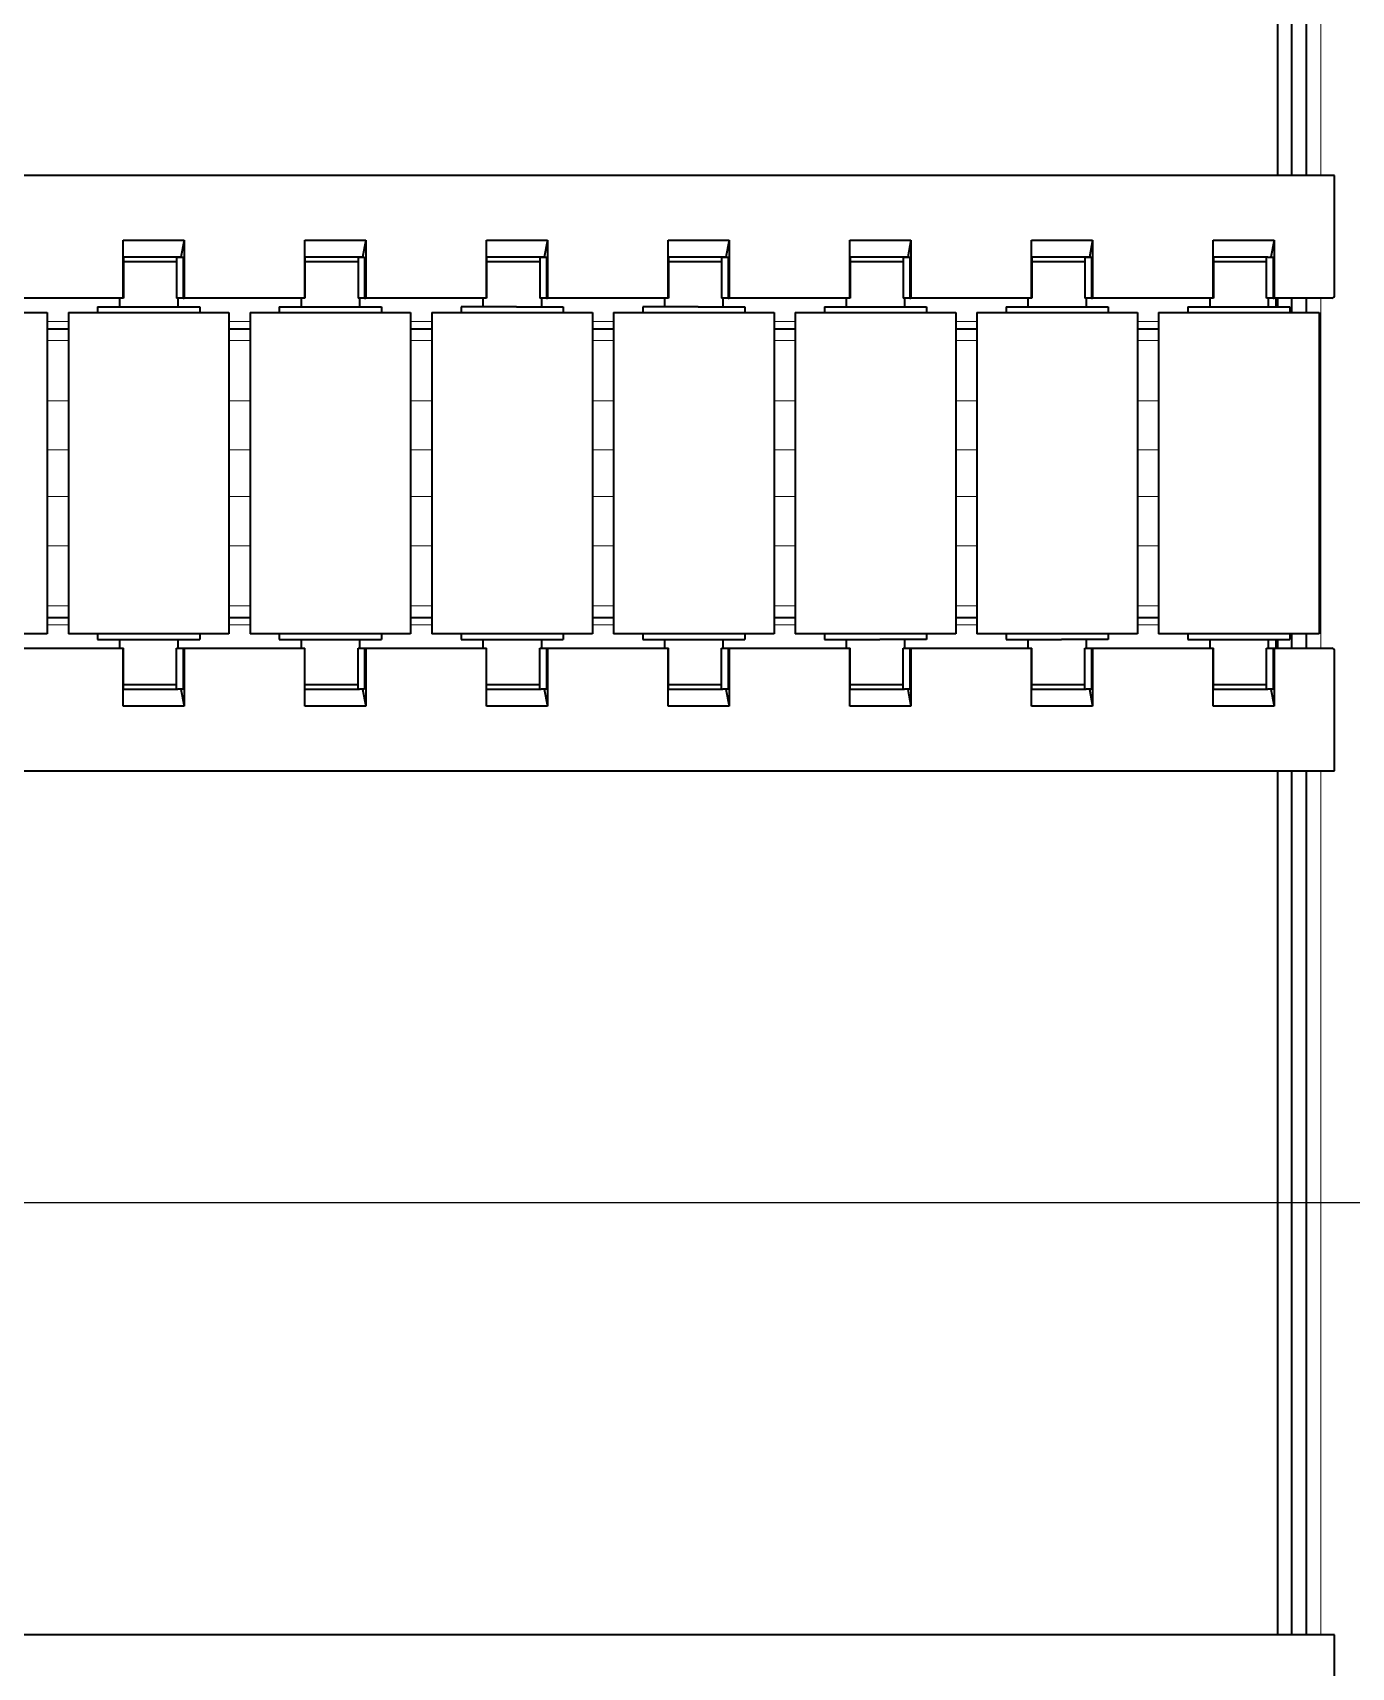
# Model space of a CAD drawing. Header units: inches. Extents: x 185496 to 352137, y 107182 to 179410.
# Drawn here: x 238316.1 to 238406.5, y 167433 to 167545 of the extents above; entities that cross this region are included whole.
import ezdxf

# ---------------------------------------------------------------- set-up
doc = ezdxf.new("R2010")
doc.units = ezdxf.units.IN
doc.header["$MEASUREMENT"] = 0

# ---------------------------------------------------------------- blocks, each defined once
blk = doc.blocks.new('liaojia')
at = {"color": 7, "lineweight": 35, "ltscale": 0.0205}
for p, q in [((799574.07, -279446.23), (799565.87, -279446.23)), ((799606.67, -279446.23), (799598.47, -279446.23)), ((799674.07, -279446.23), (799665.87, -279446.23))]:
    blk.add_line(p, q, dxfattribs=at)
at = {"color": 7, "lineweight": 35, "ltscale": 0.249049}
for p, q in [((799565.87, -279446.23), (799565.87, -279545.85)), ((799606.67, -279545.85), (799606.67, -279446.23)), ((799665.87, -279446.23), (799665.87, -279545.85))]:
    blk.add_line(p, q, dxfattribs=at)
at = {"color": 7, "lineweight": 35, "ltscale": 0.009838}
for p, q in [((799574.27, -279446.42), (799574.27, -279450.36)), ((799598.27, -279450.36), (799598.27, -279446.42))]:
    blk.add_line(p, q, dxfattribs=at)
at = {"color": 7, "lineweight": 13}
for p, q in [((799565.87, -279447.17), (799209.27, -279447.17)), ((799565.87, -279450.13), (799209.27, -279450.13))]:
    blk.add_line(p, q, dxfattribs=at)
at = {"color": 7, "lineweight": 13, "ltscale": 0.06}
blk.add_line((799598.27, -279447.17), (799574.27, -279447.17), dxfattribs=at)
at = {"color": 7, "lineweight": 35, "ltscale": 0.012551}
for p, q in [((799575.27, -279452.3), (799575.27, -279447.28)), ((799597.27, -279447.28), (799597.27, -279452.3)), ((799575.27, -279464.76), (799575.27, -279459.74)), ((799597.27, -279459.74), (799597.27, -279464.76)), ((799575.27, -279477.21), (799575.27, -279472.19)), ((799597.27, -279472.19), (799597.27, -279477.21)), ((799575.27, -279502.11), (799575.27, -279497.09)), ((799597.27, -279497.09), (799597.27, -279502.11)), ((799575.27, -279514.57), (799575.27, -279509.55)), ((799597.27, -279509.55), (799597.27, -279514.57)), ((799575.27, -279527.02), (799575.27, -279522)), ((799597.27, -279522), (799597.27, -279527.02))]:
    blk.add_line(p, q, dxfattribs=at)
at = {"color": 7, "lineweight": 35, "ltscale": 0.055}
for p, q in [((799575.27, -279447.28), (799597.27, -279447.28)), ((799575.27, -279458.28), (799597.27, -279458.28)), ((799575.27, -279459.74), (799597.27, -279459.74)), ((799575.27, -279470.74), (799597.27, -279470.74)), ((799575.27, -279472.19), (799597.27, -279472.19)), ((799575.27, -279483.19), (799597.27, -279483.19)), ((799575.27, -279484.64), (799597.27, -279484.64)), ((799575.27, -279495.64), (799597.27, -279495.64)), ((799575.27, -279497.09), (799597.27, -279497.09)), ((799575.27, -279508.09), (799597.27, -279508.09)), ((799575.27, -279509.55), (799597.27, -279509.55)), ((799575.27, -279520.55), (799597.27, -279520.55)), ((799575.27, -279522), (799597.27, -279522)), ((799575.27, -279533), (799597.27, -279533)), ((799575.27, -279534.45), (799597.27, -279534.45))]:
    blk.add_line(p, q, dxfattribs=at)
at = {"color": 7, "lineweight": 13, "ltscale": 0.148}
for p, q in [((799665.87, -279447.17), (799606.67, -279447.17)), ((799665.87, -279450.13), (799606.67, -279450.13))]:
    blk.add_line(p, q, dxfattribs=at)
at = {"color": 7, "lineweight": 35}
for p, q in [((799565.87, -279448.14), (799209.27, -279448.14)), ((799565.87, -279449.15), (799209.27, -279449.15)), ((799209.27, -279450.14), (799565.87, -279450.14))]:
    blk.add_line(p, q, dxfattribs=at)
at = {"color": 7, "lineweight": 35, "ltscale": 0.0025}
for p, q in [((799575.27, -279448.14), (799574.27, -279448.14)), ((799598.27, -279448.14), (799597.27, -279448.14)), ((799575.27, -279449.15), (799574.27, -279449.15)), ((799598.27, -279449.15), (799597.27, -279449.15))]:
    blk.add_line(p, q, dxfattribs=at)
at = {"color": 7, "lineweight": 35, "ltscale": 0.148}
for p, q in [((799665.87, -279448.14), (799606.67, -279448.14)), ((799665.87, -279449.15), (799606.67, -279449.15)), ((799606.67, -279450.14), (799665.87, -279450.14))]:
    blk.add_line(p, q, dxfattribs=at)
at = {"color": 7, "lineweight": 35, "ltscale": 0.007987}
for p, q in [((799574.87, -279452.48), (799574.87, -279449.28)), ((799597.67, -279452.48), (799597.67, -279449.28)), ((799574.87, -279464.93), (799574.87, -279461.74)), ((799597.67, -279461.74), (799597.67, -279464.93)), ((799574.87, -279502.29), (799574.87, -279499.09)), ((799597.67, -279502.29), (799597.67, -279499.09))]:
    blk.add_line(p, q, dxfattribs=at)
at = {"color": 7, "lineweight": 35, "ltscale": 0.000999832}
for p, q in [((799574.87, -279449.28), (799575.27, -279449.28)), ((799574.87, -279456.28), (799575.27, -279456.28)), ((799574.87, -279461.74), (799575.27, -279461.74)), ((799574.87, -279468.74), (799575.27, -279468.74)), ((799574.87, -279474.19), (799575.27, -279474.19)), ((799574.87, -279481.19), (799575.27, -279481.19)), ((799574.87, -279486.64), (799575.27, -279486.64)), ((799574.87, -279493.64), (799575.27, -279493.64)), ((799574.87, -279499.09), (799575.27, -279499.09)), ((799574.87, -279506.09), (799575.27, -279506.09)), ((799574.87, -279511.55), (799575.27, -279511.55)), ((799574.87, -279518.55), (799575.27, -279518.55)), ((799574.87, -279524), (799575.27, -279524)), ((799574.87, -279531), (799575.27, -279531))]:
    blk.add_line(p, q, dxfattribs=at)
at = {"color": 7, "lineweight": 35, "ltscale": 0.001}
for p, q in [((799597.27, -279449.28), (799597.67, -279449.28)), ((799597.27, -279456.28), (799597.67, -279456.28)), ((799597.27, -279461.74), (799597.67, -279461.74)), ((799597.27, -279468.74), (799597.67, -279468.74)), ((799597.27, -279474.19), (799597.67, -279474.19)), ((799597.27, -279481.19), (799597.67, -279481.19)), ((799597.27, -279486.64), (799597.67, -279486.64)), ((799597.27, -279493.64), (799597.67, -279493.64)), ((799597.27, -279499.09), (799597.67, -279499.09)), ((799597.27, -279506.09), (799597.67, -279506.09)), ((799597.27, -279511.55), (799597.67, -279511.55)), ((799597.27, -279518.55), (799597.67, -279518.55)), ((799597.27, -279524), (799597.67, -279524)), ((799597.27, -279531), (799597.67, -279531))]:
    blk.add_line(p, q, dxfattribs=at)
at = {"color": 7, "lineweight": 35, "ltscale": 0.01046}
for p, q in [((799570.31, -279454.54), (799570.31, -279450.36)), ((799602.24, -279450.36), (799602.24, -279454.54)), ((799570.31, -279467), (799570.31, -279462.81)), ((799602.24, -279462.81), (799602.24, -279467)), ((799570.31, -279479.45), (799570.31, -279475.26)), ((799602.24, -279475.26), (799602.24, -279479.45)), ((799570.31, -279491.9), (799570.31, -279487.72)), ((799602.24, -279487.72), (799602.24, -279491.9)), ((799570.31, -279504.35), (799570.31, -279500.17)), ((799602.24, -279500.17), (799602.24, -279504.35)), ((799570.31, -279516.81), (799570.31, -279512.62)), ((799602.24, -279512.62), (799602.24, -279516.81)), ((799570.31, -279529.26), (799570.31, -279525.07)), ((799602.24, -279525.07), (799602.24, -279529.26))]:
    blk.add_line(p, q, dxfattribs=at)
at = {"color": 7, "lineweight": 35, "ltscale": 0.009914}
for p, q in [((799570.31, -279450.36), (799574.27, -279450.36)), ((799598.27, -279450.36), (799602.24, -279450.36)), ((799574.27, -279454.54), (799570.31, -279454.54)), ((799602.24, -279454.54), (799598.27, -279454.54)), ((799570.31, -279462.81), (799574.27, -279462.81)), ((799598.27, -279462.81), (799602.24, -279462.81)), ((799574.27, -279467), (799570.31, -279467)), ((799602.24, -279467), (799598.27, -279467)), ((799570.31, -279475.26), (799574.27, -279475.26)), ((799598.27, -279475.26), (799602.24, -279475.26)), ((799574.27, -279479.45), (799570.31, -279479.45)), ((799602.24, -279479.45), (799598.27, -279479.45)), ((799570.31, -279487.72), (799574.27, -279487.72)), ((799598.27, -279487.72), (799602.24, -279487.72)), ((799574.27, -279491.9), (799570.31, -279491.9)), ((799602.24, -279491.9), (799598.27, -279491.9)), ((799570.31, -279500.17), (799574.27, -279500.17)), ((799598.27, -279500.17), (799602.24, -279500.17)), ((799574.27, -279504.35), (799570.31, -279504.35)), ((799602.24, -279504.35), (799598.27, -279504.35)), ((799570.31, -279512.62), (799574.27, -279512.62)), ((799598.27, -279512.62), (799602.24, -279512.62)), ((799574.27, -279516.81), (799570.31, -279516.81)), ((799602.24, -279516.81), (799598.27, -279516.81)), ((799570.31, -279525.07), (799574.27, -279525.07)), ((799598.27, -279525.07), (799602.24, -279525.07)), ((799574.27, -279529.26), (799570.31, -279529.26)), ((799602.24, -279529.26), (799598.27, -279529.26))]:
    blk.add_line(p, q, dxfattribs=at)
at = {"color": 7, "lineweight": 35, "ltscale": 0.002965}
for p, q in [((799570.31, -279450.36), (799571.47, -279450.58)), ((799601.07, -279450.58), (799602.24, -279450.36)), ((799570.31, -279462.81), (799571.47, -279463.03)), ((799601.07, -279463.03), (799602.24, -279462.81)), ((799570.31, -279475.26), (799571.47, -279475.48)), ((799601.07, -279475.48), (799602.24, -279475.26)), ((799570.31, -279487.72), (799571.47, -279487.94)), ((799601.07, -279487.94), (799602.24, -279487.72)), ((799570.31, -279500.17), (799571.47, -279500.39)), ((799601.07, -279500.39), (799602.24, -279500.17)), ((799570.31, -279512.62), (799571.47, -279512.84)), ((799601.07, -279512.84), (799602.24, -279512.62)), ((799570.31, -279525.07), (799571.47, -279525.29)), ((799601.07, -279525.29), (799602.24, -279525.07))]:
    blk.add_line(p, q, dxfattribs=at)
at = {"color": 7, "lineweight": 35, "ltscale": 0.007}
for p, q in [((799571.47, -279450.44), (799574.27, -279450.44)), ((799574.27, -279450.89), (799571.47, -279450.89)), ((799598.27, -279450.44), (799601.07, -279450.44)), ((799601.07, -279450.89), (799598.27, -279450.89)), ((799571.47, -279454.53), (799574.27, -279454.53)), ((799601.07, -279454.53), (799598.27, -279454.53)), ((799571.47, -279462.89), (799574.27, -279462.89)), ((799571.47, -279463.34), (799574.27, -279463.34)), ((799598.27, -279462.89), (799601.07, -279462.89)), ((799601.07, -279463.34), (799598.27, -279463.34)), ((799571.47, -279466.98), (799574.27, -279466.98)), ((799601.07, -279466.98), (799598.27, -279466.98)), ((799571.47, -279475.34), (799574.27, -279475.34)), ((799598.27, -279475.34), (799601.07, -279475.34)), ((799571.47, -279475.8), (799574.27, -279475.8)), ((799601.07, -279475.8), (799598.27, -279475.8)), ((799571.47, -279479.43), (799574.27, -279479.43)), ((799601.07, -279479.43), (799598.27, -279479.43)), ((799571.47, -279487.79), (799574.27, -279487.79)), ((799598.27, -279487.79), (799601.07, -279487.79)), ((799571.47, -279488.25), (799574.27, -279488.25)), ((799601.07, -279488.25), (799598.27, -279488.25)), ((799571.47, -279491.88), (799574.27, -279491.88)), ((799601.07, -279491.88), (799598.27, -279491.88)), ((799571.47, -279500.24), (799574.27, -279500.24)), ((799598.27, -279500.24), (799601.07, -279500.24)), ((799571.47, -279500.7), (799574.27, -279500.7)), ((799601.07, -279500.7), (799598.27, -279500.7)), ((799571.47, -279504.34), (799574.27, -279504.34)), ((799601.07, -279504.34), (799598.27, -279504.34)), ((799571.47, -279512.7), (799574.27, -279512.7)), ((799571.47, -279513.15), (799574.27, -279513.15)), ((799598.27, -279512.7), (799601.07, -279512.7)), ((799601.07, -279513.15), (799598.27, -279513.15)), ((799571.47, -279516.79), (799574.27, -279516.79)), ((799601.07, -279516.79), (799598.27, -279516.79)), ((799571.47, -279525.15), (799574.27, -279525.15)), ((799571.47, -279525.6), (799574.27, -279525.6)), ((799598.27, -279525.15), (799601.07, -279525.15)), ((799601.07, -279525.6), (799598.27, -279525.6)), ((799571.47, -279529.24), (799574.27, -279529.24)), ((799601.07, -279529.24), (799598.27, -279529.24))]:
    blk.add_line(p, q, dxfattribs=at)
at = {"color": 7, "lineweight": 35, "ltscale": 0.000893784}
for p, q in [((799571.47, -279450.79), (799571.47, -279450.44)), ((799601.07, -279450.44), (799601.07, -279450.79)), ((799571.47, -279475.7), (799571.47, -279475.34)), ((799601.07, -279475.34), (799601.07, -279475.7)), ((799571.47, -279488.15), (799571.47, -279487.79)), ((799601.07, -279487.79), (799601.07, -279488.15)), ((799571.47, -279525.51), (799571.47, -279525.15)), ((799601.07, -279525.15), (799601.07, -279525.51))]:
    blk.add_line(p, q, dxfattribs=at)
at = {"color": 7, "lineweight": 35, "ltscale": 0.000357056}
for p, q in [((799571.47, -279450.58), (799571.47, -279450.44)), ((799571.47, -279463.03), (799571.47, -279462.89)), ((799571.47, -279500.39), (799571.47, -279500.24)), ((799571.47, -279512.84), (799571.47, -279512.7))]:
    blk.add_line(p, q, dxfattribs=at)
at = {"color": 7, "lineweight": 35, "ltscale": 0.000536728}
blk.add_line((799571.47, -279450.79), (799571.47, -279450.58), dxfattribs=at)
at = {"color": 7, "lineweight": 35, "ltscale": 0.009386}
for p, q in [((799571.47, -279450.79), (799571.47, -279454.55)), ((799601.07, -279454.55), (799601.07, -279450.79)), ((799571.47, -279463.25), (799571.47, -279467)), ((799601.07, -279467), (799601.07, -279463.25)), ((799571.47, -279475.7), (799571.47, -279479.45)), ((799601.07, -279479.45), (799601.07, -279475.7)), ((799571.47, -279488.15), (799571.47, -279491.9)), ((799601.07, -279491.9), (799601.07, -279488.15)), ((799571.47, -279500.6), (799571.47, -279504.36)), ((799601.07, -279504.36), (799601.07, -279500.6)), ((799571.47, -279513.05), (799571.47, -279516.81)), ((799601.07, -279516.81), (799601.07, -279513.05)), ((799571.47, -279525.51), (799571.47, -279529.26)), ((799601.07, -279529.26), (799601.07, -279525.51))]:
    blk.add_line(p, q, dxfattribs=at)
at = {"color": 7, "lineweight": 35, "ltscale": 0.005169}
for p, q in [((799571.77, -279452.96), (799571.77, -279450.89)), ((799571.77, -279502.77), (799571.77, -279500.7))]:
    blk.add_line(p, q, dxfattribs=at)
at = {"color": 7, "lineweight": 35, "ltscale": 0.004297}
for p, q in [((799571.77, -279452.61), (799571.77, -279450.89)), ((799600.77, -279450.89), (799600.77, -279452.61)), ((799571.77, -279489.97), (799571.77, -279488.25)), ((799600.77, -279488.25), (799600.77, -279489.97)), ((799571.77, -279502.42), (799571.77, -279500.7)), ((799600.77, -279500.7), (799600.77, -279502.42)), ((799571.77, -279527.32), (799571.77, -279525.6)), ((799600.77, -279525.6), (799600.77, -279527.32))]:
    blk.add_line(p, q, dxfattribs=at)
at = {"color": 7, "lineweight": 13, "ltscale": 0.0015}
for p, q in [((799574.87, -279450.13), (799574.27, -279450.13)), ((799598.27, -279450.13), (799597.67, -279450.13))]:
    blk.add_line(p, q, dxfattribs=at)
at = {"color": 7, "lineweight": 35, "ltscale": 0.0015}
for p, q in [((799574.27, -279450.14), (799574.87, -279450.14)), ((799574.87, -279450.23), (799574.27, -279450.23)), ((799574.27, -279450.78), (799574.87, -279450.78)), ((799597.67, -279450.14), (799598.27, -279450.14)), ((799598.27, -279450.23), (799597.67, -279450.23)), ((799597.67, -279450.78), (799598.27, -279450.78)), ((799574.27, -279454.78), (799574.87, -279454.78)), ((799597.67, -279454.78), (799598.27, -279454.78)), ((799574.27, -279463.24), (799574.87, -279463.24)), ((799597.67, -279463.24), (799598.27, -279463.24)), ((799574.27, -279467.24), (799574.87, -279467.24)), ((799597.67, -279467.24), (799598.27, -279467.24)), ((799574.27, -279475.69), (799574.87, -279475.69)), ((799597.67, -279475.69), (799598.27, -279475.69)), ((799574.27, -279479.69), (799574.87, -279479.69)), ((799597.67, -279479.69), (799598.27, -279479.69)), ((799574.27, -279488.14), (799574.87, -279488.14)), ((799597.67, -279488.14), (799598.27, -279488.14)), ((799574.27, -279492.14), (799574.87, -279492.14)), ((799597.67, -279492.14), (799598.27, -279492.14)), ((799574.27, -279500.59), (799574.87, -279500.59)), ((799597.67, -279500.59), (799598.27, -279500.59)), ((799574.27, -279504.59), (799574.87, -279504.59)), ((799597.67, -279504.59), (799598.27, -279504.59)), ((799574.27, -279513.05), (799574.87, -279513.05)), ((799597.67, -279513.05), (799598.27, -279513.05)), ((799574.27, -279517.05), (799574.87, -279517.05)), ((799597.67, -279517.05), (799598.27, -279517.05)), ((799574.27, -279525.5), (799574.87, -279525.5)), ((799597.67, -279525.5), (799598.27, -279525.5)), ((799574.27, -279529.5), (799574.87, -279529.5)), ((799597.67, -279529.5), (799598.27, -279529.5))]:
    blk.add_line(p, q, dxfattribs=at)
at = {"color": 7, "lineweight": 35, "ltscale": 0.000187683}
for p, q in [((799574.27, -279450.44), (799574.27, -279450.36)), ((799598.27, -279450.44), (799598.27, -279450.36)), ((799574.27, -279462.89), (799574.27, -279462.81)), ((799598.27, -279462.89), (799598.27, -279462.81)), ((799574.27, -279500.24), (799574.27, -279500.17)), ((799598.27, -279500.24), (799598.27, -279500.17)), ((799574.27, -279512.7), (799574.27, -279512.62)), ((799598.27, -279512.7), (799598.27, -279512.62))]:
    blk.add_line(p, q, dxfattribs=at)
at = {"color": 7, "lineweight": 35, "ltscale": 0.001138}
for p, q in [((799574.27, -279450.44), (799574.27, -279450.89)), ((799598.27, -279450.89), (799598.27, -279450.44)), ((799574.27, -279462.89), (799574.27, -279463.34)), ((799598.27, -279463.34), (799598.27, -279462.89)), ((799574.27, -279475.34), (799574.27, -279475.8)), ((799598.27, -279475.8), (799598.27, -279475.34)), ((799574.27, -279487.79), (799574.27, -279488.25)), ((799598.27, -279488.25), (799598.27, -279487.79)), ((799574.27, -279500.24), (799574.27, -279500.7)), ((799598.27, -279500.7), (799598.27, -279500.24)), ((799574.27, -279512.7), (799574.27, -279513.15)), ((799598.27, -279513.15), (799598.27, -279512.7)), ((799574.27, -279525.15), (799574.27, -279525.6)), ((799598.27, -279525.6), (799598.27, -279525.15))]:
    blk.add_line(p, q, dxfattribs=at)
at = {"color": 7, "lineweight": 35, "ltscale": 0.000243759}
for p, q in [((799601.07, -279450.89), (799601.07, -279450.79)), ((799601.07, -279475.8), (799601.07, -279475.7)), ((799601.07, -279488.25), (799601.07, -279488.15)), ((799601.07, -279513.15), (799601.07, -279513.05)), ((799601.07, -279525.6), (799601.07, -279525.51))]:
    blk.add_line(p, q, dxfattribs=at)
at = {"color": 7, "lineweight": 13, "ltscale": 0.009093}
for p, q in [((799601.07, -279454.53), (799601.07, -279450.89)), ((799601.07, -279466.98), (799601.07, -279463.34)), ((799601.07, -279479.43), (799601.07, -279475.8)), ((799601.07, -279491.88), (799601.07, -279488.25)), ((799601.07, -279504.34), (799601.07, -279500.7)), ((799601.07, -279516.79), (799601.07, -279513.15)), ((799601.07, -279529.24), (799601.07, -279525.6))]:
    blk.add_line(p, q, dxfattribs=at)
at = {"color": 7, "lineweight": 35, "ltscale": 0.004796}
for p, q in [((799571.77, -279454.53), (799571.77, -279452.61)), ((799600.77, -279452.61), (799600.77, -279454.53)), ((799571.77, -279491.88), (799571.77, -279489.97)), ((799600.77, -279489.97), (799600.77, -279491.88)), ((799571.77, -279504.34), (799571.77, -279502.42)), ((799600.77, -279502.42), (799600.77, -279504.34)), ((799571.77, -279529.24), (799571.77, -279527.32)), ((799600.77, -279527.32), (799600.77, -279529.24))]:
    blk.add_line(p, q, dxfattribs=at)
at = {"color": 7, "lineweight": 35, "ltscale": 0.003925}
for p, q in [((799571.77, -279454.53), (799571.77, -279452.96)), ((799571.77, -279466.98), (799571.77, -279465.41)), ((799571.77, -279479.43), (799571.77, -279477.86)), ((799571.77, -279491.88), (799571.77, -279490.31)), ((799571.77, -279504.34), (799571.77, -279502.77)), ((799571.77, -279516.79), (799571.77, -279515.22)), ((799571.77, -279529.24), (799571.77, -279527.67))]:
    blk.add_line(p, q, dxfattribs=at)
at = {"color": 7, "lineweight": 35, "ltscale": 0.009513}
for p, q in [((799574.87, -279456.28), (799574.87, -279452.48)), ((799597.67, -279456.28), (799597.67, -279452.48)), ((799574.87, -279468.74), (799574.87, -279464.93)), ((799597.67, -279468.74), (799597.67, -279464.93)), ((799574.87, -279489.84), (799574.87, -279493.64)), ((799597.67, -279493.64), (799597.67, -279489.84)), ((799574.87, -279502.29), (799574.87, -279506.09)), ((799597.67, -279506.09), (799597.67, -279502.29)), ((799574.87, -279531), (799574.87, -279527.19)), ((799597.67, -279531), (799597.67, -279527.19))]:
    blk.add_line(p, q, dxfattribs=at)
at = {"color": 7, "lineweight": 35, "ltscale": 0.014948}
for p, q in [((799575.27, -279458.28), (799575.27, -279452.3)), ((799597.27, -279452.3), (799597.27, -279458.28)), ((799575.27, -279470.74), (799575.27, -279464.76)), ((799597.27, -279464.76), (799597.27, -279470.74)), ((799575.27, -279495.64), (799575.27, -279489.66)), ((799597.27, -279489.66), (799597.27, -279495.64)), ((799575.27, -279508.09), (799575.27, -279502.11)), ((799597.27, -279502.11), (799597.27, -279508.09)), ((799575.27, -279520.55), (799575.27, -279514.57)), ((799597.27, -279514.57), (799597.27, -279520.55))]:
    blk.add_line(p, q, dxfattribs=at)
at = {"color": 7, "lineweight": 35, "ltscale": 4.15802e-05}
for p, q in [((799574.27, -279454.53), (799574.27, -279454.54)), ((799598.27, -279454.54), (799598.27, -279454.53)), ((799601.07, -279454.53), (799601.07, -279454.54)), ((799574.27, -279491.88), (799574.27, -279491.9)), ((799598.27, -279491.9), (799598.27, -279491.88)), ((799601.07, -279491.88), (799601.07, -279491.9)), ((799574.27, -279529.24), (799574.27, -279529.26)), ((799598.27, -279529.26), (799598.27, -279529.24)), ((799601.07, -279529.24), (799601.07, -279529.26))]:
    blk.add_line(p, q, dxfattribs=at)
at = {"color": 7, "lineweight": 35, "ltscale": 0.020671}
for p, q in [((799574.27, -279454.54), (799574.27, -279462.81)), ((799598.27, -279462.81), (799598.27, -279454.54)), ((799574.27, -279467), (799574.27, -279475.26)), ((799598.27, -279475.26), (799598.27, -279467)), ((799574.27, -279479.45), (799574.27, -279487.72)), ((799598.27, -279487.72), (799598.27, -279479.45)), ((799574.27, -279491.9), (799574.27, -279500.17)), ((799598.27, -279500.17), (799598.27, -279491.9)), ((799574.27, -279504.35), (799574.27, -279512.62)), ((799598.27, -279512.62), (799598.27, -279504.35)), ((799574.27, -279516.81), (799574.27, -279525.07)), ((799598.27, -279525.07), (799598.27, -279516.81)), ((799574.27, -279529.26), (799574.27, -279537.53)), ((799598.27, -279537.53), (799598.27, -279529.26))]:
    blk.add_line(p, q, dxfattribs=at)
at = {"color": 7, "lineweight": 13, "ltscale": 0.003631}
for p, q in [((799575.87, -279459.74), (799575.87, -279458.28)), ((799577.19, -279459.74), (799577.19, -279458.28)), ((799581.31, -279459.74), (799581.31, -279458.28)), ((799584.67, -279459.74), (799584.67, -279458.28)), ((799587.88, -279459.74), (799587.88, -279458.28)), ((799591.24, -279459.74), (799591.24, -279458.28)), ((799595.36, -279459.74), (799595.36, -279458.28)), ((799596.67, -279459.74), (799596.67, -279458.28)), ((799575.87, -279472.19), (799575.87, -279470.74)), ((799577.19, -279472.19), (799577.19, -279470.74)), ((799581.31, -279472.19), (799581.31, -279470.74)), ((799584.67, -279472.19), (799584.67, -279470.74)), ((799587.88, -279472.19), (799587.88, -279470.74)), ((799591.24, -279472.19), (799591.24, -279470.74)), ((799595.36, -279472.19), (799595.36, -279470.74)), ((799596.67, -279472.19), (799596.67, -279470.74)), ((799575.87, -279484.64), (799575.87, -279483.19)), ((799577.19, -279484.64), (799577.19, -279483.19)), ((799581.31, -279484.64), (799581.31, -279483.19)), ((799584.67, -279484.64), (799584.67, -279483.19)), ((799587.88, -279484.64), (799587.88, -279483.19)), ((799591.24, -279484.64), (799591.24, -279483.19)), ((799595.36, -279484.64), (799595.36, -279483.19)), ((799596.67, -279484.64), (799596.67, -279483.19)), ((799575.87, -279497.09), (799575.87, -279495.64)), ((799577.19, -279497.09), (799577.19, -279495.64)), ((799581.31, -279497.09), (799581.31, -279495.64)), ((799584.67, -279497.09), (799584.67, -279495.64)), ((799587.88, -279497.09), (799587.88, -279495.64)), ((799591.24, -279497.09), (799591.24, -279495.64)), ((799595.36, -279497.09), (799595.36, -279495.64)), ((799596.67, -279497.09), (799596.67, -279495.64)), ((799575.87, -279509.55), (799575.87, -279508.09)), ((799577.19, -279509.55), (799577.19, -279508.09)), ((799581.31, -279509.55), (799581.31, -279508.09)), ((799584.67, -279509.55), (799584.67, -279508.09)), ((799587.88, -279509.55), (799587.88, -279508.09)), ((799591.24, -279509.55), (799591.24, -279508.09)), ((799595.36, -279509.55), (799595.36, -279508.09)), ((799596.67, -279509.55), (799596.67, -279508.09)), ((799575.87, -279522), (799575.87, -279520.55)), ((799577.19, -279522), (799577.19, -279520.55)), ((799581.31, -279522), (799581.31, -279520.55)), ((799584.67, -279522), (799584.67, -279520.55)), ((799587.88, -279522), (799587.88, -279520.55)), ((799591.24, -279522), (799591.24, -279520.55)), ((799595.36, -279522), (799595.36, -279520.55)), ((799596.67, -279522), (799596.67, -279520.55)), ((799575.87, -279534.45), (799575.87, -279533)), ((799577.19, -279534.45), (799577.19, -279533)), ((799581.31, -279534.45), (799581.31, -279533)), ((799584.67, -279534.45), (799584.67, -279533)), ((799587.88, -279534.45), (799587.88, -279533)), ((799591.24, -279534.45), (799591.24, -279533)), ((799595.36, -279534.45), (799595.36, -279533)), ((799596.67, -279534.45), (799596.67, -279533))]:
    blk.add_line(p, q, dxfattribs=at)
at = {"color": 7, "lineweight": 35, "ltscale": 0.003631}
for p, q in [((799576.37, -279459.74), (799576.37, -279458.28)), ((799596.17, -279459.74), (799596.17, -279458.28)), ((799576.37, -279472.19), (799576.37, -279470.74)), ((799596.17, -279472.19), (799596.17, -279470.74)), ((799576.37, -279484.64), (799576.37, -279483.19)), ((799596.17, -279484.64), (799596.17, -279483.19)), ((799576.37, -279497.09), (799576.37, -279495.64)), ((799596.17, -279497.09), (799596.17, -279495.64)), ((799576.37, -279509.55), (799576.37, -279508.09)), ((799596.17, -279509.55), (799596.17, -279508.09)), ((799576.37, -279522), (799576.37, -279520.55)), ((799596.17, -279522), (799596.17, -279520.55)), ((799576.37, -279534.45), (799576.37, -279533)), ((799596.17, -279534.45), (799596.17, -279533))]:
    blk.add_line(p, q, dxfattribs=at)
at = {"color": 7, "lineweight": 35, "ltscale": 0.000894165}
for p, q in [((799571.47, -279463.25), (799571.47, -279462.89)), ((799601.07, -279462.89), (799601.07, -279463.25)), ((799571.47, -279500.6), (799571.47, -279500.24)), ((799601.07, -279500.24), (799601.07, -279500.6)), ((799571.47, -279513.05), (799571.47, -279512.7)), ((799601.07, -279512.7), (799601.07, -279513.05))]:
    blk.add_line(p, q, dxfattribs=at)
at = {"color": 7, "lineweight": 35, "ltscale": 0.000537109}
for p, q in [((799571.47, -279463.03), (799571.47, -279463.25)), ((799571.47, -279475.48), (799571.47, -279475.7)), ((799571.47, -279487.94), (799571.47, -279488.15)), ((799571.47, -279500.39), (799571.47, -279500.6)), ((799571.47, -279512.84), (799571.47, -279513.05)), ((799571.47, -279525.29), (799571.47, -279525.51))]:
    blk.add_line(p, q, dxfattribs=at)
at = {"color": 7, "lineweight": 35, "ltscale": 0.005168}
for p, q in [((799571.77, -279465.41), (799571.77, -279463.34)), ((799571.77, -279477.86), (799571.77, -279475.8)), ((799571.77, -279490.31), (799571.77, -279488.25)), ((799571.77, -279515.22), (799571.77, -279513.15)), ((799571.77, -279527.67), (799571.77, -279525.6))]:
    blk.add_line(p, q, dxfattribs=at)
at = {"color": 7, "lineweight": 35, "ltscale": 0.004296}
for p, q in [((799571.77, -279465.06), (799571.77, -279463.34)), ((799600.77, -279463.34), (799600.77, -279465.06)), ((799571.77, -279477.51), (799571.77, -279475.8)), ((799600.77, -279475.8), (799600.77, -279477.51)), ((799571.77, -279514.87), (799571.77, -279513.15)), ((799600.77, -279513.15), (799600.77, -279514.87))]:
    blk.add_line(p, q, dxfattribs=at)
at = {"color": 7, "lineweight": 35, "ltscale": 0.000243378}
for p, q in [((799601.07, -279463.34), (799601.07, -279463.25)), ((799601.07, -279500.7), (799601.07, -279500.6))]:
    blk.add_line(p, q, dxfattribs=at)
at = {"color": 7, "lineweight": 35, "ltscale": 0.004797}
for p, q in [((799571.77, -279466.98), (799571.77, -279465.06)), ((799600.77, -279465.06), (799600.77, -279466.98)), ((799571.77, -279479.43), (799571.77, -279477.51)), ((799600.77, -279477.51), (799600.77, -279479.43)), ((799571.77, -279516.79), (799571.77, -279514.87)), ((799600.77, -279514.87), (799600.77, -279516.79))]:
    blk.add_line(p, q, dxfattribs=at)
at = {"color": 7, "lineweight": 35, "ltscale": 4.11987e-05}
for p, q in [((799574.27, -279466.98), (799574.27, -279467)), ((799598.27, -279467), (799598.27, -279466.98)), ((799601.07, -279466.98), (799601.07, -279467)), ((799574.27, -279479.43), (799574.27, -279479.45)), ((799598.27, -279479.45), (799598.27, -279479.43)), ((799601.07, -279479.43), (799601.07, -279479.45)), ((799574.27, -279504.34), (799574.27, -279504.35)), ((799598.27, -279504.35), (799598.27, -279504.34)), ((799601.07, -279504.34), (799601.07, -279504.35)), ((799574.27, -279516.79), (799574.27, -279516.81)), ((799598.27, -279516.81), (799598.27, -279516.79)), ((799601.07, -279516.79), (799601.07, -279516.81))]:
    blk.add_line(p, q, dxfattribs=at)
at = {"color": 7, "lineweight": 35, "ltscale": 0.007988}
for p, q in [((799574.87, -279477.38), (799574.87, -279474.19)), ((799597.67, -279474.19), (799597.67, -279477.38)), ((799574.87, -279489.84), (799574.87, -279486.64)), ((799597.67, -279489.84), (799597.67, -279486.64)), ((799574.87, -279514.74), (799574.87, -279511.55)), ((799597.67, -279514.74), (799597.67, -279511.55)), ((799574.87, -279527.19), (799574.87, -279524)), ((799597.67, -279527.19), (799597.67, -279524))]:
    blk.add_line(p, q, dxfattribs=at)
at = {"color": 7, "lineweight": 35, "ltscale": 0.000356674}
for p, q in [((799571.47, -279475.48), (799571.47, -279475.34)), ((799571.47, -279487.94), (799571.47, -279487.79)), ((799571.47, -279525.29), (799571.47, -279525.15))]:
    blk.add_line(p, q, dxfattribs=at)
at = {"color": 7, "lineweight": 35, "ltscale": 0.000188065}
for p, q in [((799574.27, -279475.34), (799574.27, -279475.26)), ((799598.27, -279475.34), (799598.27, -279475.26)), ((799574.27, -279487.79), (799574.27, -279487.72)), ((799598.27, -279487.79), (799598.27, -279487.72)), ((799574.27, -279525.15), (799574.27, -279525.07)), ((799598.27, -279525.15), (799598.27, -279525.07))]:
    blk.add_line(p, q, dxfattribs=at)
at = {"color": 7, "lineweight": 35, "ltscale": 0.009512}
for p, q in [((799574.87, -279481.19), (799574.87, -279477.38)), ((799597.67, -279481.19), (799597.67, -279477.38)), ((799574.87, -279518.55), (799574.87, -279514.74)), ((799597.67, -279518.55), (799597.67, -279514.74))]:
    blk.add_line(p, q, dxfattribs=at)
at = {"color": 7, "lineweight": 35, "ltscale": 0.014949}
for p, q in [((799575.27, -279483.19), (799575.27, -279477.21)), ((799597.27, -279477.21), (799597.27, -279483.19)), ((799575.27, -279533), (799575.27, -279527.02)), ((799597.27, -279527.02), (799597.27, -279533))]:
    blk.add_line(p, q, dxfattribs=at)
at = {"color": 7, "lineweight": 35, "ltscale": 0.012552}
for p, q in [((799575.27, -279489.66), (799575.27, -279484.64)), ((799597.27, -279484.64), (799597.27, -279489.66)), ((799575.27, -279539.47), (799575.27, -279534.45)), ((799597.27, -279534.45), (799597.27, -279539.47))]:
    blk.add_line(p, q, dxfattribs=at)
at = {"color": 7, "lineweight": 35}
for centre, start_param, end_param in [((799574.07, -279446.42), 6.283185, 7.853982), ((799598.47, -279446.42), 1.570796, 3.141593)]:
    blk.add_ellipse(centre, major_axis=(0.2, 0), ratio=0.996195, start_param=start_param, end_param=end_param, dxfattribs=at)

msp = doc.modelspace()

# ---------------------------------------------------------------- linework, layer by layer
at = {"color": 5, "ltscale": 100}
msp.add_line((237096.81, 167464.84, 276290.76), (305990.69, 167465.88, -1370187.34), dxfattribs=at)

# ---------------------------------------------------------------- block references
at = {"color": 30, "rotation": 270}
msp.add_blockref('liaojia', (517851.54, 967101.11, 276290.76), dxfattribs=at)

doc.saveas('drawing.dxf')
